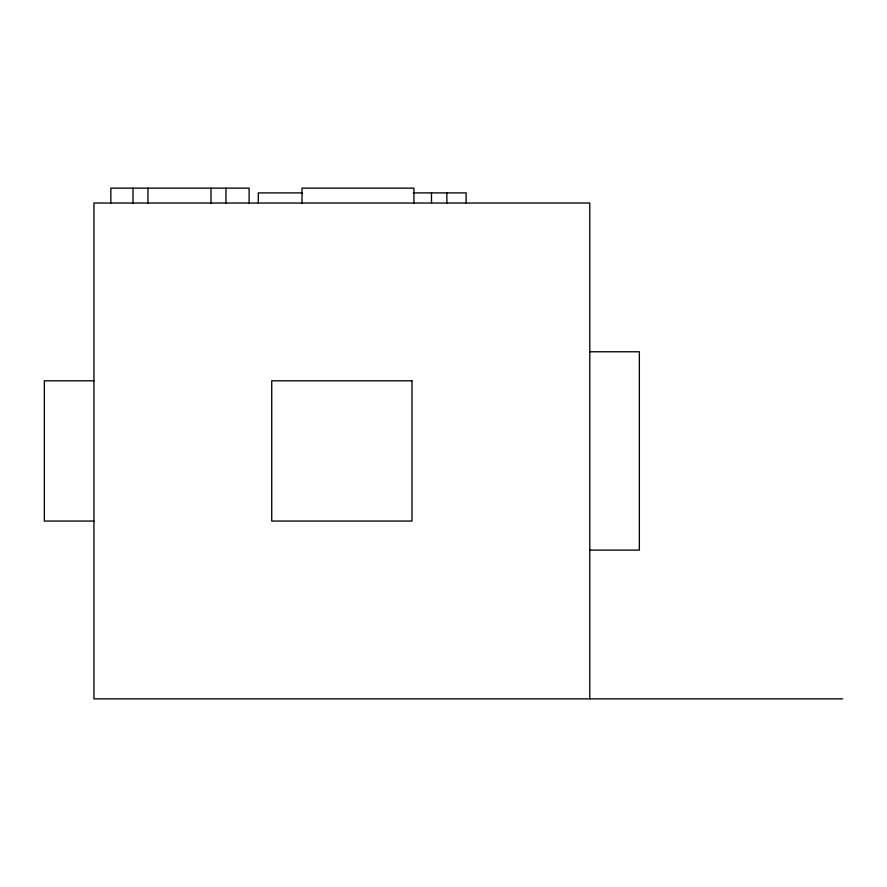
<?xml version="1.0" encoding="UTF-8"?>
<svg xmlns="http://www.w3.org/2000/svg" width="887" height="887" viewBox="0 0 887 887"><rect width="100%" height="100%" fill="white"/><g stroke="black" fill="none" stroke-linecap="round" stroke-linejoin="round"><path stroke-width="1.33" d="M302.456 192.9L258.305 192.9L258.305 203.023M413.231 192.9L466.141 192.9L466.141 203.023M589.777 351.773L639.361 351.773L639.361 550.106L589.777 550.106M93.933 380.811L44.35 380.811L44.35 521.057L93.933 521.057M842.65 698.856L93.933 698.856L93.933 203.023L589.777 203.023L589.777 698.856M446.86 192.9L446.86 203.023M431.481 192.9L431.481 203.023M413.93 203.023L413.93 188.144L302.001 188.144L302.001 203.023M249.125 203.023L249.125 188.144L110.831 188.144L110.831 203.023M225.963 188.144L225.963 203.023M211.006 188.144L211.006 203.023M147.952 188.144L147.952 203.023M132.995 188.144L132.995 203.023M411.978 380.811L271.732 380.811L271.732 521.057L411.978 521.057L411.978 380.811"/></g></svg>
